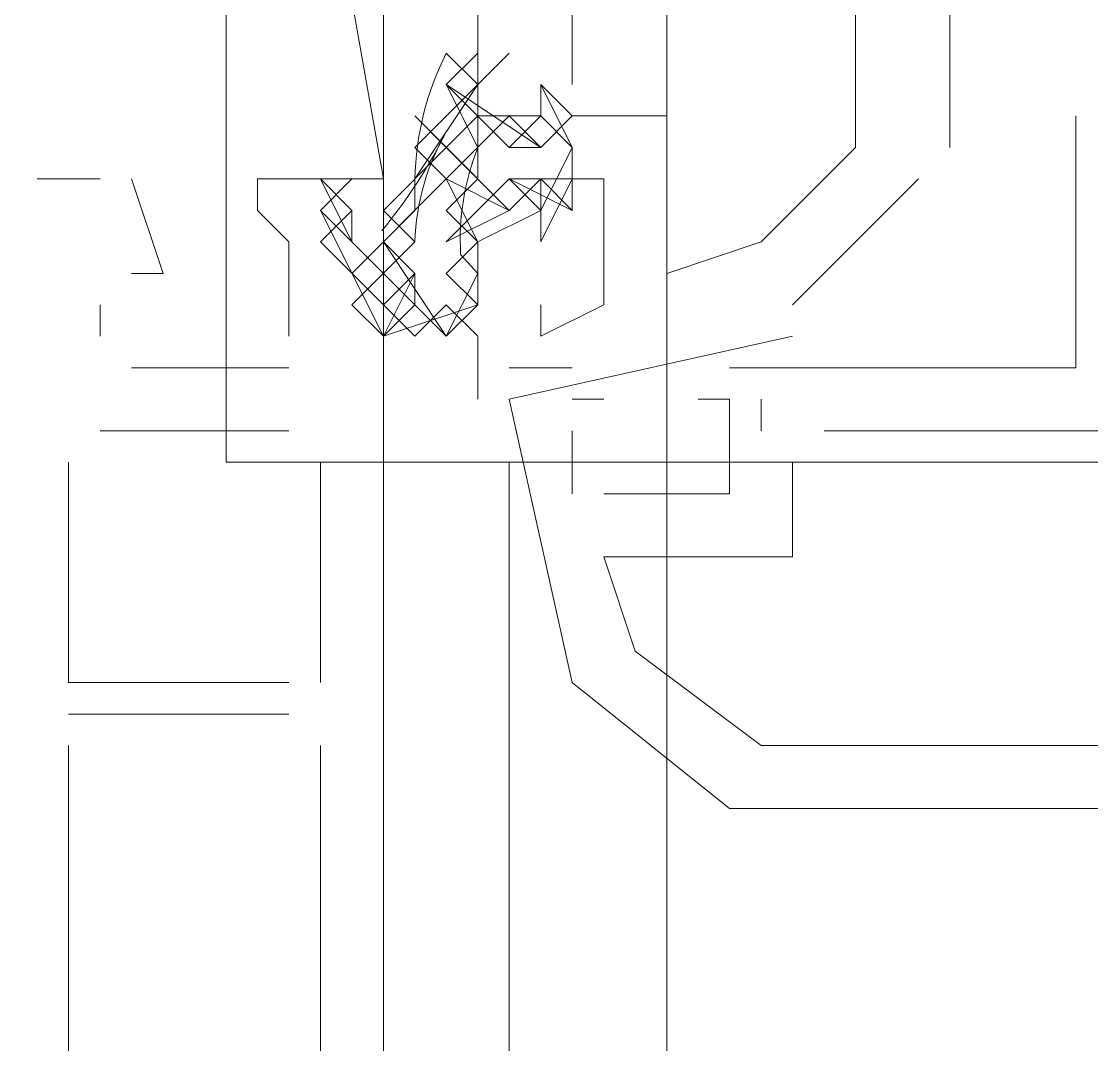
# Model space of a CAD drawing. Header units: millimetres. Extents: x 906 to 41302, y 848 to 28850.
# Drawn here: x 16257.6 to 16293.58, y 17221.74 to 17256.14 of the extents above; entities that cross this region are included whole.
import ezdxf

# ---------------------------------------------------------------- set-up
doc = ezdxf.new("R2010")
doc.units = ezdxf.units.MM
for name, color, linetype in [('PDF_X-단위세대$및$주동평면도$A-DOOR', 7, 'Continuous'), ('PDF_X-단위세대$및$주동평면도$A-FLOR-GRID', 7, 'Continuous'), ('PDF_X-단위세대$및$주동평면도$A-ST-AXIS-CEN', 7, 'Continuous')]:
    doc.layers.add(name, color=color, linetype=linetype)

msp = doc.modelspace()

# ---------------------------------------------------------------- linework, layer by layer
at = {"layer": 'PDF_X-단위세대$및$주동평면도$A-DOOR', "lineweight": 5}
for points in [[(16274.002, 17965.22), (16283.527, 17968.395), (16288.819, 17973.686), (16287.76, 18061.528), (16283.527, 18066.82), (16274.002, 18069.995, -0.400381), (17100.316, 17244.216)], [(16272.944, 17246.611), (16271.885, 17245.553), (16272.944, 17247.669), (16272.366, 17248.3, -0.108399), (16272.944, 17251.903), (16271.885, 17254.019), (16272.944, 17255.078), (16272.944, 17254.019), (16272.944, 17252.961), (16275.06, 17252.961), (16276.119, 17251.903), (16275.06, 17249.786), (16274.002, 17250.844), (16271.885, 17248.728), (16274.002, 17249.786), (16275.06, 17250.844)], [(16275.06, 17254.019), (16276.119, 17251.903), (16276.119, 17250.844), (16275.06, 17248.728), (16275.06, 17249.786), (16272.944, 17248.728), (16272.944, 17246.611), (16269.769, 17245.553), (16267.652, 17249.786), (16268.71, 17250.844), (16267.652, 17249.786), (16271.885, 17245.553), (16269.769, 17248.728), (16270.827, 17247.669), (16270.827, 17246.611), (16269.769, 17245.553), (16268.71, 17246.611), (16270.827, 17248.728, -0.124775), (16271.918, 17252.493, -0.054724), (16269.721, 17249.105)]]:
    msp.add_lwpolyline(points, format="xyb", dxfattribs=at)
for points in [[(16129.01, 17260.369), (16129.01, 18052.003), (16269.769, 17250.844), (16269.769, 18061.528)], [(16267.652, 17250.844), (16268.71, 17248.728), (16268.71, 17249.786)], [(16269.769, 17249.786), (16270.827, 17248.728)], [(16272.944, 17248.728), (16271.885, 17247.669)], [(16271.885, 17247.669), (16272.944, 17246.611)]]:
    msp.add_lwpolyline(points, close=True, dxfattribs=at)
for points in [[(16288.819, 17338.686), (16288.819, 17251.903)], [(16274.002, 17252.961), (16275.06, 17251.903), (16274.002, 17251.903), (16275.06, 17252.961), (16275.06, 17254.019), (16276.119, 17252.961), (16279.294, 17252.961), (16279.294, 17247.669), (16282.469, 17248.728), (16285.644, 17251.903), (16285.644, 17263.544)], [(16276.119, 17263.544), (16276.119, 17254.019)], [(16272.944, 17250.844), (16271.885, 17249.786), (16272.944, 17248.728), (16271.885, 17250.844), (16270.827, 17251.903), (16271.885, 17250.844), (16274.002, 17249.786), (16271.885, 17251.903), (16270.827, 17252.961), (16272.944, 17250.844), (16272.944, 17262.486)], [(16270.827, 17251.903), (16274.002, 17255.078)], [(16272.944, 17255.078), (16272.944, 17255.078)], [(16272.944, 17255.078), (16272.944, 17255.078)], [(16272.944, 17255.078), (16272.944, 17255.078)], [(16275.06, 17251.903), (16276.119, 17252.961), (16275.06, 17251.903), (16271.885, 17254.019), (16274.002, 17251.903)], [(16272.944, 17254.019), (16272.944, 17254.019)], [(16274.002, 17254.019), (16274.002, 17254.019)], [(16275.06, 17254.019), (16275.06, 17254.019)], [(16276.119, 17254.019), (16276.119, 17254.019)], [(16271.885, 17250.844), (16274.002, 17252.961), (16271.885, 17250.844), (16268.71, 17247.669), (16270.827, 17249.786)], [(16272.944, 17252.961), (16271.885, 17251.903), (16269.769, 17249.786)], [(16272.944, 17252.961), (16272.944, 17252.961)], [(16274.002, 17252.961), (16274.002, 17252.961)], [(16275.06, 17252.961), (16275.06, 17252.961)], [(16275.06, 17252.961), (16275.06, 17252.961)], [(16276.119, 17252.961), (16276.119, 17252.961)], [(16279.294, 17252.961), (16279.294, 17252.961)], [(16270.827, 17251.903), (16270.827, 17251.903)], [(16271.885, 17251.903), (16271.885, 17251.903)], [(16274.002, 17251.903), (16274.002, 17251.903)], [(16275.06, 17251.903), (16275.06, 17251.903)], [(16276.119, 17251.903), (16276.119, 17251.903)], [(16276.119, 17251.903), (16276.119, 17251.903)], [(16285.644, 17251.903), (16285.644, 17251.903)], [(16287.76, 17251.903), (16287.76, 17251.903)], [(16288.819, 17251.903), (16288.819, 17251.903)], [(16267.652, 17250.844), (16267.652, 17250.844)], [(16267.652, 17250.844), (16267.652, 17250.844)], [(16272.944, 17250.844), (16272.944, 17250.844)], [(16272.944, 17250.844), (16272.944, 17250.844)], [(16275.06, 17246.611), (16275.06, 17245.553), (16277.177, 17246.611), (16277.177, 17250.844), (16275.06, 17250.844), (16275.06, 17249.786), (16275.06, 17248.728), (16276.119, 17250.844), (16276.119, 17249.786), (16274.002, 17250.844), (16275.06, 17250.844), (16276.119, 17249.786)], [(16274.002, 17250.844), (16274.002, 17250.844)], [(16274.002, 17250.844), (16274.002, 17250.844)], [(16275.06, 17250.844), (16275.06, 17250.844)], [(16275.06, 17250.844), (16275.06, 17250.844)], [(16276.119, 17250.844), (16276.119, 17250.844)], [(16276.119, 17250.844), (16276.119, 17250.844)], [(16276.119, 17250.844), (16276.119, 17250.844)], [(16277.177, 17250.844), (16277.177, 17250.844)], [(16287.76, 17250.844), (16283.527, 17246.611)], [(16287.76, 17250.844), (16287.76, 17250.844)], [(16272.944, 17243.436), (16272.944, 17245.553), (16271.885, 17246.611), (16270.827, 17245.553), (16267.652, 17248.728), (16268.71, 17249.786), (16267.652, 17248.728)], [(16267.652, 17249.786), (16267.652, 17249.786)], [(16268.71, 17249.786), (16268.71, 17249.786)], [(16274.002, 17249.786), (16274.002, 17249.786)], [(16274.002, 17249.786), (16274.002, 17249.786)], [(16275.06, 17249.786), (16275.06, 17249.786)], [(16275.06, 17249.786), (16275.06, 17249.786)], [(16268.71, 17248.728), (16268.71, 17248.728)], [(16268.71, 17248.728), (16268.71, 17248.728)], [(16269.769, 17248.728), (16269.769, 17248.728)], [(16269.769, 17248.728), (16269.769, 17248.728)], [(16272.944, 17248.728), (16272.944, 17248.728)], [(16274.002, 17248.728), (16274.002, 17248.728)], [(16275.06, 17248.728), (16275.06, 17248.728)], [(16275.06, 17248.728), (16275.06, 17248.728)], [(16282.469, 17248.728), (16282.469, 17248.728)], [(16269.769, 17245.553), (16270.827, 17247.669), (16269.769, 17246.611)], [(16270.827, 17247.669), (16270.827, 17247.669)], [(16271.885, 17247.669), (16271.885, 17247.669)], [(16271.885, 17247.669), (16271.885, 17247.669)], [(16271.885, 17247.669), (16271.885, 17247.669)], [(16279.294, 17247.669), (16279.294, 17247.669)], [(16269.769, 17246.611), (16269.769, 17246.611)], [(16270.827, 17246.611), (16270.827, 17246.611)], [(16271.885, 17246.611), (16271.885, 17246.611)], [(16271.885, 17246.611), (16271.885, 17246.611)], [(16272.944, 17246.611), (16272.944, 17246.611)], [(16274.002, 17246.611), (16274.002, 17246.611)], [(16274.002, 17246.611), (16274.002, 17246.611)], [(16275.06, 17246.611), (16275.06, 17246.611)], [(16277.177, 17246.611), (16277.177, 17246.611)], [(16283.527, 17246.611), (16283.527, 17246.611)], [(16269.769, 17245.553), (16269.769, 17245.553)], [(16272.944, 17245.553), (16272.944, 17245.553)], [(16283.527, 17245.553), (16274.002, 17243.436)], [(16274.002, 17245.553), (16274.002, 17245.553)], [(16275.06, 17245.553), (16275.06, 17245.553)], [(16283.527, 17245.553), (16283.527, 17245.553)], [(16272.944, 17243.436), (16272.944, 17243.436)], [(16274.002, 17243.436), (16274.002, 17243.436)]]:
    msp.add_lwpolyline(points, dxfattribs=at)
msp.add_lwpolyline([(16270.827, 17250.844), (16270.827, 17249.786), (16270.827, 17250.844), (16272.944, 17254.019), (16271.885, 17255.078, 0.1117)], format="xyb", close=True, dxfattribs=at)
at = {"layer": 'PDF_X-단위세대$및$주동평면도$A-DOOR', "lineweight": 9}
for points in [[(16281.41, 17244.494), (16293.052, 17244.494), (16293.052, 17252.961)], [(16293.052, 17252.961), (16293.052, 17252.961)], [(16258.127, 17250.844), (16260.244, 17250.844)], [(16258.127, 17250.844), (16258.127, 17250.844)], [(16260.244, 17250.844), (16260.244, 17250.844)], [(16261.302, 17250.844), (16262.36, 17247.669), (16261.302, 17247.669)], [(16261.302, 17250.844), (16261.302, 17250.844)], [(16269.769, 17206.394), (16269.769, 17250.844), (16265.535, 17250.844), (16265.535, 17249.786), (16266.594, 17248.728), (16266.594, 17245.553)], [(16265.535, 17250.844), (16265.535, 17250.844)], [(16269.769, 17250.844), (16269.769, 17250.844)], [(16265.535, 17249.786), (16265.535, 17249.786)], [(16266.594, 17248.728), (16266.594, 17248.728)], [(16261.302, 17247.669), (16261.302, 17247.669)], [(16262.36, 17247.669), (16262.36, 17247.669)], [(16260.244, 17245.553), (16260.244, 17246.611)], [(16260.244, 17246.611), (16260.244, 17246.611)], [(16261.302, 17246.611), (16261.302, 17246.611)], [(16260.244, 17245.553), (16260.244, 17245.553)], [(16261.302, 17245.553), (16261.302, 17245.553)], [(16266.594, 17245.553), (16266.594, 17245.553)], [(16266.594, 17244.494), (16261.302, 17244.494)], [(16261.302, 17244.494), (16261.302, 17244.494)], [(16266.594, 17244.494), (16266.594, 17244.494)], [(16274.002, 17244.494), (16276.119, 17244.494)], [(16274.002, 17244.494), (16274.002, 17244.494)], [(16276.119, 17244.494), (16276.119, 17244.494)], [(16281.41, 17244.494), (16281.41, 17244.494)], [(16281.41, 17244.494), (16281.41, 17244.494)], [(16293.052, 17244.494), (16293.052, 17244.494)], [(16377.719, 17243.436), (16374.544, 17233.911), (16369.252, 17229.678), (16281.41, 17229.678), (16276.119, 17233.911), (16274.002, 17243.436)], [(16274.002, 17243.436), (16274.002, 17243.436)], [(16276.119, 17243.436), (16277.177, 17243.436)], [(16276.119, 17243.436), (16276.119, 17243.436)], [(16280.352, 17243.436), (16281.41, 17243.436), (16281.41, 17242.378), (16281.41, 17240.261), (16277.177, 17240.261)], [(16277.177, 17243.436), (16277.177, 17243.436)], [(16280.352, 17243.436), (16280.352, 17243.436)], [(16281.41, 17243.436), (16281.41, 17243.436)], [(16281.41, 17243.436), (16281.41, 17243.436)], [(16282.469, 17243.436), (16282.469, 17242.378)], [(16282.469, 17243.436), (16282.469, 17243.436)], [(16266.594, 17242.378), (16260.244, 17242.378)], [(16260.244, 17242.378), (16260.244, 17242.378)], [(16266.594, 17242.378), (16266.594, 17242.378)], [(16276.119, 17242.378), (16276.119, 17240.261)], [(16276.119, 17242.378), (16276.119, 17242.378)], [(16281.41, 17242.378), (16281.41, 17242.378)], [(16281.41, 17242.378), (16281.41, 17242.378)], [(16282.469, 17242.378), (16282.469, 17242.378)], [(16294.11, 17242.378), (16284.585, 17242.378)], [(16284.585, 17242.378), (16284.585, 17242.378)], [(16266.594, 17233.911), (16259.185, 17233.911), (16259.185, 17241.319)], [(16259.185, 17241.319), (16259.185, 17241.319)], [(16260.244, 17241.319), (16260.244, 17241.319)], [(16266.594, 17241.319), (16266.594, 17241.319)], [(16267.652, 17233.911), (16267.652, 17241.319)], [(16267.652, 17241.319), (16267.652, 17241.319)], [(16283.527, 17241.319), (16283.527, 17238.144), (16277.177, 17238.144), (16278.235, 17234.969), (16282.469, 17231.794), (16294.11, 17231.794), (16294.11, 17241.319)], [(16281.41, 17241.319), (16281.41, 17241.319)], [(16283.527, 17241.319), (16283.527, 17241.319)], [(16284.585, 17241.319), (16284.585, 17241.319)], [(16276.119, 17240.261), (16276.119, 17240.261)], [(16277.177, 17240.261), (16277.177, 17240.261)], [(16281.41, 17240.261), (16281.41, 17240.261)], [(16277.177, 17238.144), (16277.177, 17238.144)], [(16283.527, 17238.144), (16283.527, 17238.144)], [(16277.177, 17234.969), (16277.177, 17234.969)], [(16278.235, 17234.969), (16278.235, 17234.969)], [(16259.185, 17233.911), (16259.185, 17233.911)], [(16266.594, 17233.911), (16266.594, 17233.911)], [(16267.652, 17233.911), (16267.652, 17233.911)], [(16276.119, 17233.911), (16276.119, 17233.911)], [(16266.594, 17232.853), (16259.185, 17232.853)], [(16259.185, 17232.853), (16259.185, 17232.853)], [(16266.594, 17232.853), (16266.594, 17232.853)], [(16266.594, 17208.511), (16259.185, 17208.511), (16259.185, 17231.794)], [(16259.185, 17231.794), (16259.185, 17231.794)], [(16266.594, 17231.794), (16266.594, 17231.794)], [(16267.652, 17208.511), (16267.652, 17231.794)], [(16267.652, 17231.794), (16267.652, 17231.794)], [(16282.469, 17231.794), (16282.469, 17231.794)], [(16281.41, 17229.678), (16281.41, 17229.678)]]:
    msp.add_lwpolyline(points, dxfattribs=at)
at = {"layer": 'PDF_X-단위세대$및$주동평면도$A-FLOR-GRID', "lineweight": 5}
msp.add_lwpolyline([(18099.628, 18211.811), (18099.628, 17191.577), (16279.294, 17191.577), (16279.294, 18121.853), (16239.077, 18121.853), (16239.077, 18826.704), (17159.827, 18826.704), (17159.827, 18211.811), (18109.153, 18211.811)], dxfattribs=at)
at = {"layer": 'PDF_X-단위세대$및$주동평면도$A-ST-AXIS-CEN', "lineweight": 5}
for points in [[(18144.078, 17241.319), (16264.477, 17241.319), (16264.477, 17746.145)], [(16274.002, 17241.319), (16274.002, 14146.751)]]:
    msp.add_lwpolyline(points, dxfattribs=at)

doc.saveas('drawing.dxf')
